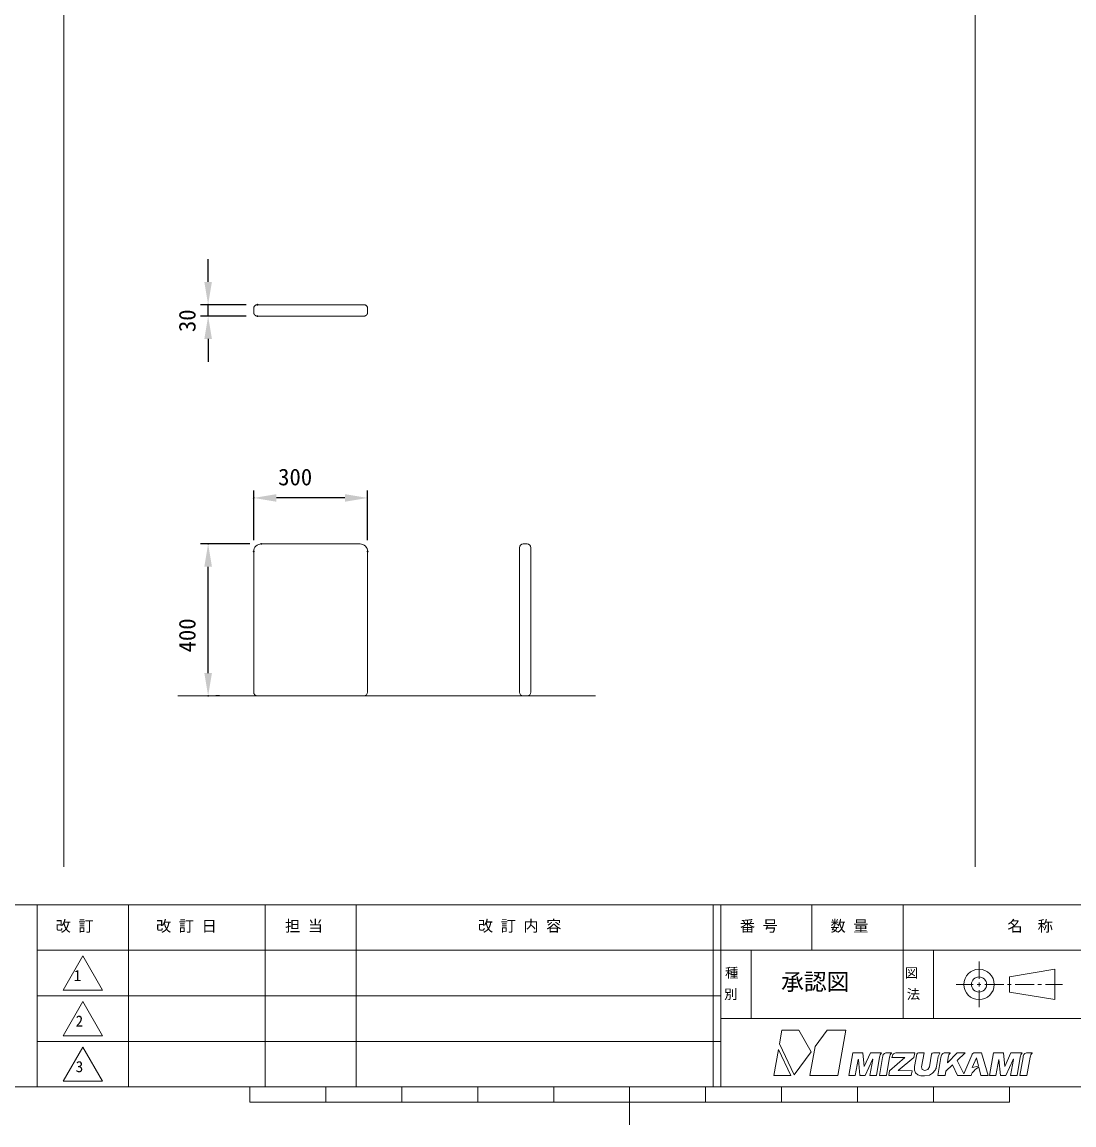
# Model space of a CAD drawing. Units: millimetres, scale not verified. Extents: x -203 to 203, y -143 to 143.
# Drawn here: x -80 to 58.5, y -143 to 2.2 of the extents above; entities that cross this region are included whole.
import ezdxf
from ezdxf.enums import TextEntityAlignment as Align

# ---------------------------------------------------------------- set-up
doc = ezdxf.new("R2010")
doc.units = ezdxf.units.MM
doc.header["$LTSCALE"] = 0.5
doc.header["$PDMODE"] = 32
doc.header["$PDSIZE"] = 0.1
for name, color, linetype, lineweight in [('0-1_DIMENSION_LINES$02_DIMENSI', 7, 'Continuous', 25), ('0-3_DIMENSION_LINES$03_LINES', 7, 'Continuous', 18), ('0-4_図面_FORMAT$03_TEXT', 7, 'Continuous', 18), ('0-5_図面_FORMAT$02_LOGO$01_MZ_LO', 7, 'Continuous', 18), ('0-7_図面_FORMAT$01_WAKU$OUT_LINE', 6, 'Continuous', 18), ('0-8_図面_FORMAT$01_WAKU$SUB_LINE', 7, 'Continuous', 18)]:
    doc.layers.add(name, color=color, linetype=linetype, lineweight=lineweight)
doc.layers.add('0-2_DEFPOINTS', color=7, linetype='Continuous')
doc.styles.add('ＭＳ ゴシック', font='')
doc.styles.get('ＭＳ ゴシック').set_extended_font_data('MS Gothic')

# ---------------------------------------------------------------- blocks, each defined once
blk = doc.blocks.new('D7')
at = {"layer": '0-1_DIMENSION_LINES$02_DIMENSI'}
for p, q in [((320, 164), (307, 164)), ((309, 130), (309, 158)), ((312, 124), (311, 124))]:
    blk.add_line(p, q, dxfattribs=at)
for points in [[(310, 158), (308, 158), (309, 164)], [(308, 130), (310, 130), (309, 124)]]:
    blk.add_solid(points, dxfattribs=at)
at = {"layer": '0-2_DEFPOINTS'}
for p in [(309, 164), (323, 164), (309, 124)]:
    blk.add_point(p, dxfattribs=at)
at = {"layer": '0-1_DIMENSION_LINES$02_DIMENSI', "style": 'ＭＳ ゴシック'}
blk.add_text('400', height=4.399, rotation=90, dxfattribs=at).set_placement((307, 135.429), align=Align.BOTTOM_LEFT)
blk = doc.blocks.new('D9')
at = {"layer": '0-1_DIMENSION_LINES$02_DIMENSI'}
for p, q in [((321, 165), (321, 178.114)), ((351, 165), (351, 178.114)), ((345, 176.114), (327, 176.114))]:
    blk.add_line(p, q, dxfattribs=at)
for points in [[(327, 177.114), (327, 175.114), (321, 176.114)], [(345, 175.114), (345, 177.114), (351, 176.114)]]:
    blk.add_solid(points, dxfattribs=at)
at = {"layer": '0-2_DEFPOINTS'}
for p in [(321, 176.114), (321, 162), (351, 162)]:
    blk.add_point(p, dxfattribs=at)
at = {"layer": '0-1_DIMENSION_LINES$02_DIMENSI', "style": 'ＭＳ ゴシック'}
blk.add_text('300', height=4.399, dxfattribs=at).set_placement((327.429, 178.114), align=Align.BOTTOM_LEFT)
blk = doc.blocks.new('D12')
at = {"layer": '0-1_DIMENSION_LINES$02_DIMENSI'}
for p, q in [((309, 233.004), (309, 239.003)), ((319, 227.004), (307, 227.004)), ((309, 224), (309, 227.004)), ((319, 224), (307, 224)), ((309, 218), (309, 212.001))]:
    blk.add_line(p, q, dxfattribs=at)
for points in [[(308, 233.004), (310, 233.004), (309, 227.004)], [(310, 218), (308, 218), (309, 224)]]:
    blk.add_solid(points, dxfattribs=at)
at = {"layer": '0-2_DEFPOINTS'}
for p in [(309, 227.004), (322, 227.004), (322, 224)]:
    blk.add_point(p, dxfattribs=at)
at = {"layer": '0-1_DIMENSION_LINES$02_DIMENSI', "style": 'ＭＳ ゴシック'}
blk.add_text('30', height=4.399, rotation=90, dxfattribs=at).set_placement((307, 219.788), align=Align.BOTTOM_LEFT)
blk = doc.blocks.new('_X46')
at = {"layer": '0-4_図面_FORMAT$03_TEXT', "style": 'ＭＳ ゴシック'}
for s, p in [('種', (445.127, 49.002)), ('別', (444.903, 43.38))]:
    blk.add_text(s, height=2.566, dxfattribs=at).set_placement(p, align=Align.BOTTOM_LEFT)
blk = doc.blocks.new('_X45')
at = {"layer": '0-4_図面_FORMAT$03_TEXT', "style": 'ＭＳ ゴシック'}
for s, p in [('図', (492.487, 49.002)), ('法', (492.977, 43.38))]:
    blk.add_text(s, height=2.566, dxfattribs=at).set_placement(p, align=Align.BOTTOM_LEFT)

msp = doc.modelspace()

# ---------------------------------------------------------------- linework, layer by layer
at = {"layer": '0-3_DIMENSION_LINES$03_LINES'}
for p, q in [((-74.5, 133), (-74.5, -109)), ((45.5, 133), (45.5, -109)), ((-48.5, -66.5), (-35.5, -66.5)), ((-14, -66.5), (-13.498, -66.5)), ((-49.5, -86), (-49.5, -67.5)), ((-34.5, -67.5), (-34.5, -86)), ((-14.5, -86), (-14.5, -67)), ((-12.998, -67), (-12.998, -86)), ((-59.5, -86.5), (-4.5, -86.5)), ((-35, -86.5), (-49, -86.5)), ((-13.498, -86.5), (-14, -86.5))]:
    msp.add_line(p, q, dxfattribs=at)
for points in [[(-49.3536, -35.1445), (-49.3654, -35.1567), (-49.3769, -35.1694), (-49.3879, -35.1825), (-49.3984, -35.1959), (-49.4085, -35.2097), (-49.4181, -35.2238), (-49.4272, -35.2382), (-49.4358, -35.253), (-49.4439, -35.268), (-49.4515, -35.2833), (-49.4586, -35.2988), (-49.4651, -35.3146), (-49.4711, -35.3306), (-49.4766, -35.3468), (-49.4815, -35.3631), (-49.4858, -35.3796), (-49.4895, -35.3963), (-49.4927, -35.4131), (-49.4953, -35.4299), (-49.4974, -35.4469), (-49.4988, -35.4639), (-49.4997, -35.4809), (-49.5, -35.498), (-49.5, -36), (-49.4997, -36.0171), (-49.4988, -36.0341), (-49.4974, -36.0511), (-49.4953, -36.0681), (-49.4927, -36.085), (-49.4895, -36.1017), (-49.4858, -36.1184), (-49.4815, -36.1349), (-49.4766, -36.1513), (-49.4711, -36.1674), (-49.4651, -36.1834), (-49.4586, -36.1992), (-49.4515, -36.2147), (-49.4439, -36.23), (-49.4358, -36.2451)], [(-49.4358, -36.2451), (-49.4272, -36.2598), (-49.4181, -36.2742), (-49.4085, -36.2883), (-49.3984, -36.3021), (-49.3879, -36.3155), (-49.3769, -36.3286), (-49.3654, -36.3413), (-49.3536, -36.3536), (-49.3413, -36.3654), (-49.3286, -36.3769), (-49.3155, -36.3879), (-49.3021, -36.3984), (-49.2883, -36.4085), (-49.2742, -36.4181), (-49.2598, -36.4272), (-49.2451, -36.4358), (-49.23, -36.4439), (-49.2147, -36.4515), (-49.1992, -36.4586), (-49.1834, -36.4651), (-49.1674, -36.4711), (-49.1513, -36.4766), (-49.1349, -36.4815), (-49.1184, -36.4858), (-49.1017, -36.4895), (-49.085, -36.4927), (-49.0681, -36.4953), (-49.0511, -36.4974), (-49.0341, -36.4988), (-49.0171, -36.4997), (-49, -36.5), (-35, -36.5)], [(-34.7549, -35.0622), (-34.77, -35.0541), (-34.7853, -35.0465), (-34.8008, -35.0394), (-34.8166, -35.0329), (-34.8326, -35.0269), (-34.8487, -35.0214), (-34.8651, -35.0166), (-34.8816, -35.0122), (-34.8983, -35.0085), (-34.915, -35.0053), (-34.9319, -35.0027), (-34.9489, -35.0006), (-34.9659, -34.9992), (-34.9829, -34.9983), (-35, -34.998), (-49, -34.998), (-49.0171, -34.9983), (-49.0341, -34.9992), (-49.0511, -35.0006), (-49.0681, -35.0027), (-49.085, -35.0053), (-49.1017, -35.0085), (-49.1184, -35.0122), (-49.1349, -35.0166), (-49.1513, -35.0214), (-49.1674, -35.0269), (-49.1834, -35.0329), (-49.1992, -35.0394), (-49.2147, -35.0465), (-49.23, -35.0541), (-49.2451, -35.0622), (-49.2598, -35.0708), (-49.2742, -35.0799), (-49.2883, -35.0895), (-49.3021, -35.0996), (-49.3155, -35.1102), (-49.3286, -35.1212), (-49.3413, -35.1326), (-49.3536, -35.1445)], [(-35, -36.5), (-34.9829, -36.4997), (-34.9659, -36.4988), (-34.9489, -36.4974), (-34.9319, -36.4953), (-34.915, -36.4927), (-34.8983, -36.4895), (-34.8816, -36.4858), (-34.8651, -36.4815), (-34.8487, -36.4766), (-34.8326, -36.4711), (-34.8166, -36.4651), (-34.8008, -36.4586), (-34.7853, -36.4515), (-34.77, -36.4439), (-34.7549, -36.4358), (-34.7402, -36.4272), (-34.7258, -36.4181), (-34.7117, -36.4085), (-34.6979, -36.3984), (-34.6845, -36.3879), (-34.6714, -36.3769), (-34.6587, -36.3654), (-34.6464, -36.3536), (-34.6346, -36.3413), (-34.6231, -36.3286), (-34.6121, -36.3155), (-34.6016, -36.3021), (-34.5915, -36.2883), (-34.5819, -36.2742), (-34.5728, -36.2598), (-34.5642, -36.2451), (-34.5561, -36.23), (-34.5485, -36.2147), (-34.5414, -36.1992), (-34.5349, -36.1834), (-34.5289, -36.1674), (-34.5234, -36.1513), (-34.5185, -36.1349), (-34.5142, -36.1184)], [(-34.5142, -36.1184), (-34.5105, -36.1017), (-34.5073, -36.085), (-34.5047, -36.0681), (-34.5026, -36.0511), (-34.5012, -36.0341), (-34.5003, -36.0171), (-34.5, -36), (-34.5, -35.498), (-34.5003, -35.4809), (-34.5012, -35.4639), (-34.5026, -35.4469), (-34.5047, -35.4299), (-34.5073, -35.4131), (-34.5105, -35.3963), (-34.5142, -35.3796), (-34.5185, -35.3631), (-34.5234, -35.3468), (-34.5289, -35.3306), (-34.5349, -35.3146), (-34.5414, -35.2988), (-34.5485, -35.2833), (-34.5561, -35.268), (-34.5642, -35.253), (-34.5728, -35.2382), (-34.5819, -35.2238), (-34.5915, -35.2097), (-34.6016, -35.1959), (-34.6121, -35.1825), (-34.6231, -35.1694), (-34.6346, -35.1567), (-34.6464, -35.1445), (-34.6587, -35.1326), (-34.6714, -35.1212), (-34.6845, -35.1102), (-34.6979, -35.0996), (-34.7117, -35.0895), (-34.7258, -35.0799), (-34.7402, -35.0708), (-34.7549, -35.0622)]]:
    msp.add_lwpolyline(points, dxfattribs=at)
for centre, radius, start, end in [((-48.5, -67.5), 1, 90, 180), ((-35.5, -67.5), 1, 0, 90), ((-14, -67), 0.5, 90, 180), ((-13.498, -67), 0.5, 0, 90), ((-49, -86), 0.5, 180, 270), ((-35, -86), 0.5, 270, 0), ((-14, -86), 0.5, 180, 270), ((-13.498, -86), 0.5, 270, 0)]:
    msp.add_arc(centre, radius, start, end, dxfattribs=at)
at = {"layer": '0-4_図面_FORMAT$03_TEXT'}
for p, q in [((-72, -120.75), (-74.5981, -125.25)), ((-69.4019, -125.25), (-72, -120.75)), ((46, -123.75), (46, -121.5)), ((56, -122.5), (50, -123.5)), ((56, -126.5), (56, -122.5)), ((45.25, -124.5), (43, -124.5)), ((46.25, -124.5), (45.75, -124.5)), ((46, -124.75), (46, -124.25)), ((49.25, -124.5), (46.75, -124.5)), ((50.25, -124.5), (49.75, -124.5)), ((50, -123.5), (50, -125.5)), ((53.25, -124.5), (50.75, -124.5)), ((54.25, -124.5), (53.75, -124.5)), ((57, -124.5), (54.75, -124.5)), ((-74.5981, -125.25), (-69.4019, -125.25)), ((46, -127.5), (46, -125.25)), ((50, -125.5), (56, -126.5)), ((-72, -126.75), (-74.5981, -131.25)), ((-69.4019, -131.25), (-72, -126.75)), ((-74.5981, -131.25), (-69.4019, -131.25)), ((-72, -132.75), (-74.5981, -137.25)), ((-69.4019, -137.25), (-72, -132.75)), ((-74.5981, -137.25), (-69.4019, -137.25))]:
    msp.add_line(p, q, dxfattribs=at)
for radius in [2, 1]:
    msp.add_circle((46, -124.5), radius, dxfattribs=at)
at = {"layer": '0-5_図面_FORMAT$02_LOGO$01_MZ_LO'}
for p, q in [((37.5368, -133.5001), (35.0653, -133.5001)), ((46.3372, -133.5001), (45.4679, -133.5001)), ((40.2333, -135.7779), (40.2903, -135.6677)), ((40.3739, -135.4237), (40.3965, -135.3012)), ((40.3965, -135.3012), (40.3965, -135.3012))]:
    msp.add_line(p, q, dxfattribs=at)
for points in [[(23.9185, -133.3532), (22.2811, -130.5), (20.052, -130.5), (19.7334, -132.3069), (21.6797, -136.412)], [(28.4519, -130.5), (26.0068, -130.5), (24.423, -132.6639), (23.7466, -136.5), (27.394, -136.5)], [(18.994, -136.5), (21.2213, -136.5), (19.5978, -133.0758)], [(45.1097, -135.4167), (45.6797, -134.1656), (45.9339, -135.2805)]]:
    msp.add_lwpolyline(points, close=True, dxfattribs=at)
for points in [[(33.1643, -133.5221), (33.1564, -133.5001), (31.6973, -133.5001), (30.8813, -135.3254), (30.7128, -133.5001), (29.3797, -133.5001), (28.8508, -136.5), (29.7077, -136.5), (30.085, -134.3718), (30.1212, -134.3718), (30.3134, -136.5), (31.0307, -136.5), (31.9772, -134.3718)], [(34.4907, -133.528), (34.4785, -133.5001), (33.7311, -133.5001)], [(34.5924, -133.8998), (34.52, -134.1359), (36.248, -134.138), (34.2351, -135.8723), (34.125, -136.5), (37.0697, -136.5), (37.1838, -135.8537), (35.3578, -135.8512), (37.4305, -134.0987), (37.5368, -133.5001)], [(39.7553, -133.6956), (39.4664, -135.331), (39.2624, -135.7153), (38.8631, -135.8509), (38.5099, -135.7132), (38.4414, -135.331), (38.7636, -133.5001), (38.0482, -133.5001)], [(40.8635, -133.5423), (40.8489, -133.5001), (40.7137, -133.5065), (40.0021, -133.5001)], [(40.3988, -135.2886), (40.6262, -134.0012), (40.8635, -133.5423)], [(42.2217, -133.528), (42.2092, -133.5001), (41.4125, -133.5001)], [(45.0487, -133.8322), (43.9945, -136.289), (43.107, -134.5303), (44.1923, -133.5001), (43.1434, -133.5001), (41.8365, -134.8052), (41.959, -134.0946)], [(45.9654, -135.4039), (46.2447, -136.5), (47.188, -136.5), (46.3372, -133.5001)], [(51.6741, -133.5221), (51.6663, -133.5001), (50.2071, -133.5001), (49.3912, -135.3254), (49.2227, -133.5001), (47.8896, -133.5001), (47.3606, -136.5), (48.2176, -136.5), (48.5948, -134.3718), (48.631, -134.3718), (48.8233, -136.5), (49.5406, -136.5), (50.4871, -134.3718)], [(53.0005, -133.528), (52.9883, -133.5001), (52.241, -133.5001)], [(32.0194, -134.3718), (31.6421, -136.5), (32.493, -136.5), (32.9191, -134.0808)], [(33.2994, -134.1367), (32.8831, -136.5), (33.7988, -136.5), (34.2223, -134.0946)], [(37.8062, -133.6918), (37.5241, -135.2886), (37.5207, -135.7942), (37.6572, -136.1388), (37.9298, -136.3967), (38.3411, -136.5181), (38.8134, -136.5486), (39.4797, -136.4487), (39.8948, -136.201), (40.2275, -135.7892)], [(40.9871, -134.1367), (40.5715, -136.5), (41.5368, -136.5), (41.5384, -136.5), (41.5439, -136.5), (41.6443, -135.9188), (42.5284, -135.0795), (43.1843, -136.5), (44.9459, -136.5)], [(50.5292, -134.3718), (50.152, -136.5), (51.0029, -136.5), (51.429, -134.0808)], [(51.8093, -134.1367), (51.3929, -136.5), (52.3087, -136.5), (52.7322, -134.0946)]]:
    msp.add_lwpolyline(points, dxfattribs=at)
for centre, radius, start, end in [((33.7742, -134.1229), 0.8561, 135.436, 177.18162), ((33.898, -134.0779), 0.6015, 106.10853, 185.61083), ((35.2047, -134.2131), 0.9895, 136.18472, 173.12017), ((35.0741, -133.9901), 0.4901, 91.03463, 169.38909), ((38.0431, -133.7422), 0.2422, 88.80192, 167.99496), ((39.9968, -133.7469), 0.2469, 88.77298, 167.99431), ((41.5809, -134.073), 0.5972, 106.38228, 186.12371), ((42.933, -134.202), 0.9799, 136.54508, 173.70767), ((45.4594, -133.9198), 0.4199, 88.83548, 167.9571), ((52.2841, -134.1229), 0.8561, 135.436, 177.18162), ((52.4079, -134.0779), 0.6015, 106.10853, 185.61083), ((53.7145, -134.2131), 0.9895, 136.18472, 173.12017), ((31.9983, -134.363), 0.0228, 337.38667, 202.61333), ((50.5082, -134.363), 0.0228, 337.38667, 202.61333), ((38.9196, -135.0984), 1.4791, 332.15939, 332.65034), ((39.5102, -135.2642), 0.8783, 332.65034, 349.54143), ((38.5515, -134.9606), 1.8762, 349.54143, 349.93236), ((46.8386, -137.2383), 2.0316, 115.4544, 158.69079)]:
    msp.add_arc(centre, radius, start, end, dxfattribs=at)
at = {"layer": '0-7_図面_FORMAT$01_WAKU$OUT_LINE'}
for p, q in [((198, -114), (-198, -114)), ((-78, -114), (-78, -138)), ((11, -114), (11, -138)), ((12, -114), (12, -138)), ((198, -120), (-78, -120)), ((-198, -138), (198, -138)), ((-50, -140), (-50, -138)), ((-40, -140), (-40, -138)), ((-30, -140), (-30, -138)), ((-20, -140), (-20, -138)), ((-10, -140), (-10, -138)), ((0, -138), (0, -143)), ((10, -140), (10, -138)), ((20, -140), (20, -138)), ((30, -140), (30, -138)), ((40, -140), (40, -138)), ((50, -140), (50, -138)), ((-50, -140), (50, -140))]:
    msp.add_line(p, q, dxfattribs=at)
at = {"layer": '0-8_図面_FORMAT$01_WAKU$SUB_LINE'}
for p, q in [((-66, -114), (-66, -138)), ((-48, -114), (-48, -138)), ((-36, -114), (-36, -138)), ((24, -114), (24, -120)), ((36, -129), (36, -114)), ((16, -129), (16, -120)), ((40, -120), (40, -129)), ((12, -126), (-78, -126)), ((12, -129), (144, -129)), ((12, -132), (-78, -132))]:
    msp.add_line(p, q, dxfattribs=at)

# ---------------------------------------------------------------- block references
at = {"layer": '0-1_DIMENSION_LINES$02_DIMENSI', "xscale": 0.5, "yscale": 0.5}
for name in ['D12', 'D9', 'D7']:
    msp.add_blockref(name, (-210, -148.5), dxfattribs=at)
at = {"layer": '0-4_図面_FORMAT$03_TEXT', "xscale": 0.5, "yscale": 0.5}
for name in ['_X46', '_X45']:
    msp.add_blockref(name, (-210, -148.5), dxfattribs=at)

# ---------------------------------------------------------------- texts
at = {"layer": '0-4_図面_FORMAT$03_TEXT', "style": 'ＭＳ ゴシック'}
for s, height, p in [('改 訂', 1.466, (-75.5838, -117.9799)), ('改 訂 日', 1.466, (-62.3608, -117.9799)), ('担 当', 1.466, (-45.3714, -117.9799)), ('改 訂 内 容', 1.466, (-19.9835, -117.964)), ('番 号', 1.466, (14.5112, -117.9799)), ('数 量', 1.466, (26.4452, -117.9799)), ('名\u3000称', 1.466, (49.7337, -117.9799)), ('1', 1.466, (-73.1918, -124.4965)), ('承認図', 2.199, (19.9406, -125.9023)), ('2', 1.466, (-72.9498, -130.4965)), ('3', 1.466, (-72.9398, -136.4965))]:
    msp.add_text(s, height=height, dxfattribs=at).set_placement(p, align=Align.BOTTOM_LEFT)

doc.saveas('drawing.dxf')
